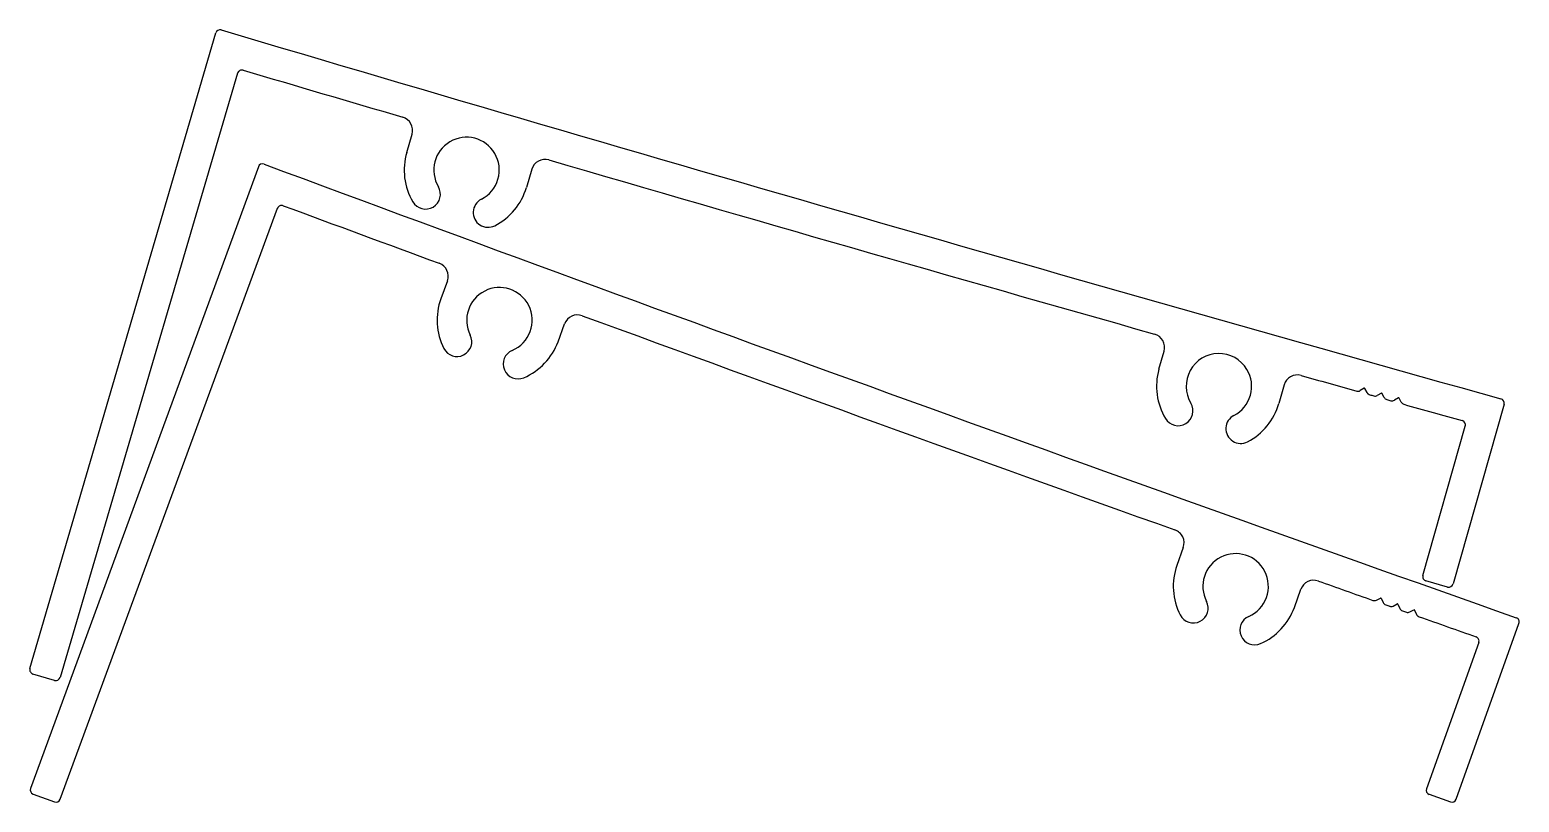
# Model space of a CAD drawing. Header units: inches. Extents: x -41.1 to 44.4, y 0.1 to 44.4.
import ezdxf

# ---------------------------------------------------------------- set-up
doc = ezdxf.new("R2010")
doc.units = ezdxf.units.IN
doc.header["$MEASUREMENT"] = 0
doc.layers.add('1', color=7, linetype='Continuous')

msp = doc.modelspace()

# ---------------------------------------------------------------- linework, layer by layer
at = {"layer": '1', "color": 7, "linetype": 'Continuous', "lineweight": -3}
for p, q in [((-41.075, 7.721), (-30.41, 44.192)), ((-27.638, 43.647), (-27.638, 43.647)), ((-28.837, 42.058), (-28.837, 42.058)), ((-29.152, 41.886), (-39.344, 7.215)), ((-29.152, 41.886), (-29.152, 41.886)), ((-19.676, 39.36), (-19.676, 39.36)), ((-19.449, 37.333), (-19.142, 38.383)), ((-19.449, 37.333), (-19.449, 37.333)), ((-11.291, 36.908), (-11.291, 36.908)), ((-27.963, 36.515), (-41.043, 0.839)), ((-27.638, 36.666), (-27.638, 36.666)), ((-12.268, 36.373), (-12.575, 35.323)), ((-12.268, 36.373), (-12.268, 36.373)), ((-17.63, 35.371), (-17.63, 35.371)), ((-26.537, 34.28), (-26.537, 34.28)), ((-19.095, 34.505), (-19.095, 34.505)), ((-15.162, 34.651), (-15.162, 34.651)), ((-39.349, 0.218), (-26.863, 34.13)), ((-26.863, 34.13), (-26.863, 34.13)), ((-14.393, 33.133), (-14.393, 33.133)), ((-17.577, 30.977), (-17.577, 30.977)), ((-17.11, 29.967), (-17.486, 28.939)), ((-17.486, 28.939), (-17.486, 28.939)), ((-10.761, 26.474), (-10.385, 27.501)), ((-10.385, 27.501), (-10.385, 27.501)), ((-9.375, 27.97), (-9.375, 27.97)), ((-15.802, 26.86), (-15.802, 26.86)), ((23.486, 26.914), (23.486, 26.914)), ((-17.321, 26.093), (-17.321, 26.093)), ((-13.388, 25.977), (-13.388, 25.977)), ((23.732, 24.895), (24.029, 25.942)), ((23.732, 24.895), (23.732, 24.895)), ((-12.722, 24.411), (-12.722, 24.411)), ((30.923, 23.998), (30.622, 22.939)), ((30.923, 23.998), (30.923, 23.998)), ((31.893, 24.541), (31.893, 24.541)), ((35.097, 23.641), (35.097, 23.641)), ((35.526, 23.803), (35.294, 23.667)), ((35.526, 23.803), (35.526, 23.803)), ((35.688, 23.556), (35.561, 23.793)), ((35.688, 23.556), (35.688, 23.556)), ((35.843, 23.432), (35.843, 23.432)), ((36.075, 23.367), (36.075, 23.367)), ((36.504, 23.528), (36.272, 23.392)), ((36.504, 23.528), (36.504, 23.528)), ((36.666, 23.282), (36.539, 23.519)), ((36.666, 23.282), (36.666, 23.282)), ((36.821, 23.157), (36.821, 23.157)), ((37.053, 23.092), (37.053, 23.092)), ((37.482, 23.254), (37.251, 23.118)), ((37.482, 23.254), (37.482, 23.254)), ((37.644, 23.008), (37.518, 23.244)), ((43.371, 23.198), (43.371, 23.198)), ((25.567, 22.947), (25.567, 22.947)), ((28.04, 22.247), (28.04, 22.247)), ((37.644, 23.008), (37.644, 23.008)), ((37.8, 22.883), (37.8, 22.883)), ((43.546, 22.885), (40.619, 12.573)), ((43.546, 22.885), (43.546, 22.885)), ((24.109, 22.069), (24.109, 22.069)), ((38.884, 13.065), (41.316, 21.636)), ((41.14, 21.95), (41.14, 21.95)), ((28.821, 20.736), (28.821, 20.736)), ((24.657, 15.674), (24.657, 15.674)), ((25.133, 14.668), (24.767, 13.643)), ((24.767, 13.643), (24.767, 13.643)), ((38.884, 13.065), (38.884, 13.065)), ((31.511, 11.231), (31.882, 12.267)), ((31.882, 12.267), (31.882, 12.267)), ((32.887, 12.744), (32.887, 12.744)), ((40.305, 12.398), (39.059, 12.752)), ((40.305, 12.398), (40.305, 12.398)), ((26.468, 11.577), (26.468, 11.577)), ((36.023, 11.632), (36.023, 11.632)), ((36.221, 11.645), (36.462, 11.765)), ((36.462, 11.765), (36.462, 11.765)), ((36.496, 11.753), (36.607, 11.508)), ((36.607, 11.508), (36.607, 11.508)), ((36.753, 11.373), (36.753, 11.373)), ((36.98, 11.293), (36.98, 11.293)), ((37.179, 11.305), (37.419, 11.426)), ((37.419, 11.426), (37.419, 11.426)), ((37.454, 11.414), (37.565, 11.169)), ((37.565, 11.169), (37.565, 11.169)), ((24.955, 10.799), (24.955, 10.799)), ((28.889, 10.713), (28.889, 10.713)), ((37.711, 11.034), (37.711, 11.034)), ((37.938, 10.954), (37.938, 10.954)), ((38.137, 10.967), (38.377, 11.087)), ((38.377, 11.087), (38.377, 11.087)), ((38.412, 11.075), (38.522, 10.83)), ((38.522, 10.83), (38.522, 10.83)), ((38.669, 10.696), (38.669, 10.696)), ((40.793, 0.22), (44.402, 10.313)), ((44.249, 10.638), (44.249, 10.638)), ((44.402, 10.313), (44.402, 10.313)), ((41.94, 9.541), (41.94, 9.541)), ((29.567, 9.153), (29.567, 9.153)), ((42.095, 9.216), (39.095, 0.827)), ((-41.075, 7.721), (-41.075, 7.721)), ((-39.659, 7.042), (-40.902, 7.406)), ((-39.659, 7.042), (-39.659, 7.042)), ((-41.043, 0.839), (-41.043, 0.839)), ((-40.891, 0.513), (-39.675, 0.067)), ((-39.675, 0.067), (-39.675, 0.067)), ((39.095, 0.827), (39.095, 0.827)), ((39.249, 0.503), (40.468, 0.066)), ((40.468, 0.066), (40.468, 0.066))]:
    msp.add_line(p, q, dxfattribs=at)
for centre, radius, start, end in [((-30.166, 44.121), 0.254, 73.69925, 163.69925), ((1333.913, 4640.579), 4794.341, 253.470825, 254.384507), ((-28.909, 41.814), 0.254, 73.53305, 163.61872), ((1330.685, 4641.466), 4796.129, 253.533047, 253.647122), ((-19.898, 38.604), 0.787, 343.69924, 73.64712), ((-16.012, 36.328), 1.88, 30.60236, 210.60236), ((-16.012, 36.328), 3.581, 163.69924, 210.60236), ((-16.012, 36.328), 1.88, 296.87258, 30.60236), ((-11.512, 36.152), 0.787, 73.75149, 163.69924), ((1330.697, 4641.506), 4796.171, 253.751486, 254.183753), ((-27.725, 36.428), 0.254, 69.86708, 159.86708), ((1640.503, 4531.443), 4794.341, 249.638661, 250.552343), ((-18.362, 34.938), 0.851, 210.60236, 30.60236), ((-16.012, 36.328), 3.581, 296.87258, 343.69924), ((-26.625, 34.042), 0.254, 69.70088, 159.78655), ((1637.342, 4532.543), 4796.129, 249.700883, 249.814958), ((-14.778, 33.892), 0.851, 116.87258, 296.87258), ((-17.849, 30.238), 0.787, 339.86708, 69.81496), ((-14.124, 27.707), 1.88, 26.7702, 206.7702), ((-14.124, 27.707), 3.581, 159.86708, 206.7702), ((-14.124, 27.707), 1.88, 293.04042, 26.7702), ((-9.645, 27.23), 0.787, 69.91932, 159.86708), ((1637.357, 4532.582), 4796.171, 249.919322, 250.351589), ((-16.562, 26.477), 0.851, 206.7702, 26.7702), ((23.271, 26.157), 0.787, 344.15609, 74.18375), ((-13.055, 25.194), 0.851, 113.04042, 293.04042), ((-14.124, 27.707), 3.581, 293.04042, 339.86708), ((27.177, 23.917), 1.88, 31.0592, 211.0592), ((27.177, 23.917), 3.581, 164.15609, 211.0592), ((27.177, 23.917), 1.88, 297.32942, 31.0592), ((31.68, 23.783), 0.787, 74.28812, 164.15609), ((1330.697, 4641.506), 4796.171, 254.288117, 254.327865), ((35.165, 23.886), 0.254, 254.32787, 300.44884), ((35.539, 23.781), 0.0254, 28.18909, 120.44884), ((35.912, 23.676), 0.254, 208.18909, 254.33713), ((1330.697, 4641.506), 4796.171, 254.337125, 254.340003), ((36.143, 23.611), 0.254, 254.34, 300.45508), ((36.517, 23.507), 0.0254, 28.19533, 120.45508), ((36.89, 23.402), 0.254, 208.19533, 254.34926), ((1330.703, 4641.526), 4796.192, 254.349263, 254.35214), ((37.122, 23.337), 0.254, 254.35214, 300.46131), ((37.495, 23.232), 0.0254, 28.20157, 120.46131), ((43.301, 22.954), 0.254, 344.15609, 74.15609), ((24.838, 22.508), 0.851, 211.0592, 31.0592), ((28.431, 21.491), 0.851, 117.32942, 297.32942), ((27.177, 23.917), 3.581, 297.32942, 344.15609), ((37.868, 23.128), 0.254, 208.20157, 254.3614), ((1330.587, 4641.112), 4795.762, 254.3614, 254.402842), ((41.072, 21.705), 0.254, 344.15609, 74.40284), ((24.392, 14.933), 0.787, 340.32392, 70.35159), ((28.139, 12.437), 1.88, 27.22704, 207.22704), ((28.139, 12.437), 3.581, 160.32392, 207.22704), ((28.139, 12.437), 1.88, 293.49726, 27.22704), ((39.129, 12.996), 0.254, 164.15609, 254.15609), ((32.623, 12.002), 0.787, 70.45595, 160.32392), ((1637.357, 4532.582), 4796.171, 250.455953, 250.495702), ((40.375, 12.642), 0.254, 254.15609, 344.15609), ((25.711, 11.188), 0.851, 207.22704, 27.22704), ((28.139, 12.437), 3.581, 293.49726, 340.32392), ((36.108, 11.872), 0.254, 250.4957, 296.61668), ((36.473, 11.742), 0.0254, 24.35693, 116.61668), ((36.838, 11.613), 0.254, 204.35693, 250.50496), ((1637.357, 4532.582), 4796.171, 250.504961, 250.507839), ((37.065, 11.532), 0.254, 250.50784, 296.62291), ((37.431, 11.403), 0.0254, 24.36316, 116.62291), ((37.796, 11.274), 0.254, 204.36316, 250.5171), ((29.228, 9.933), 0.851, 113.49726, 293.49726), ((1637.364, 4532.602), 4796.192, 250.517099, 250.519977), ((38.023, 11.194), 0.254, 250.51998, 296.62915), ((38.389, 11.064), 0.0254, 24.3694, 116.62915), ((38.754, 10.935), 0.254, 204.3694, 250.52924), ((1637.221, 4532.197), 4795.762, 250.529236, 250.570678), ((44.163, 10.398), 0.254, 340.32392, 70.32392), ((41.855, 9.301), 0.254, 340.32392, 70.57068), ((-40.831, 7.65), 0.254, 163.69925, 253.69925), ((-39.588, 7.286), 0.254, 253.69925, 343.61872), ((-40.804, 0.751), 0.254, 159.86708, 249.86708), ((-39.588, 0.306), 0.254, 249.86708, 339.78655), ((39.334, 0.742), 0.254, 160.32392, 250.32392), ((40.554, 0.306), 0.254, 250.32392, 340.32392)]:
    msp.add_arc(centre, radius, start, end, dxfattribs=at)

doc.saveas('drawing.dxf')
